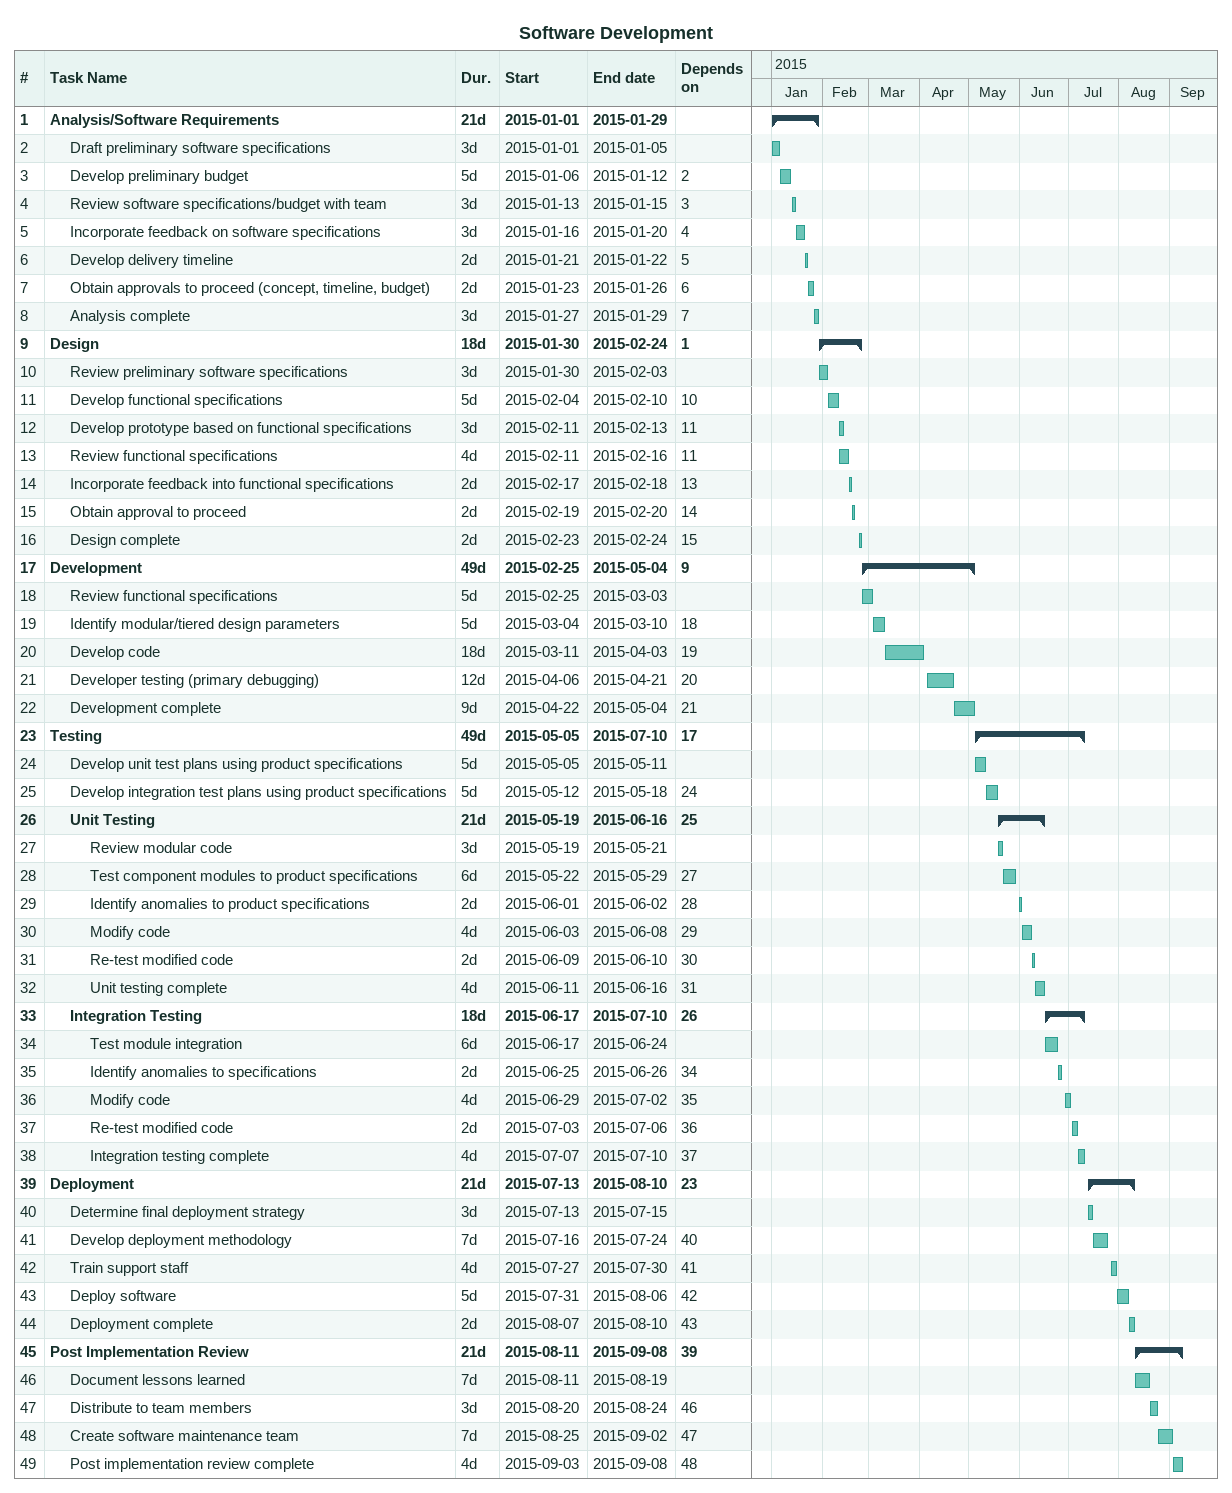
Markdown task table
Software Development

| ID | Level | Task | Duration | Start | Finish | Predecessors |
|---|---|---|---|---|---|---|
| 1 | 1 | **Analysis/Software Requirements** | 21d | 2015-01-01 | 2015-01-29 |  |
| 2 | 2 | Draft preliminary software specifications | 3d | 2015-01-01 | 2015-01-05 |  |
| 3 | 2 | Develop preliminary budget | 5d | 2015-01-06 | 2015-01-12 | 2 |
| 4 | 2 | Review software specifications/budget with team | 3d | 2015-01-13 | 2015-01-15 | 3 |
| 5 | 2 | Incorporate feedback on software specifications | 3d | 2015-01-16 | 2015-01-20 | 4 |
| 6 | 2 | Develop delivery timeline | 2d | 2015-01-21 | 2015-01-22 | 5 |
| 7 | 2 | Obtain approvals to proceed (concept, timeline, budget) | 2d | 2015-01-23 | 2015-01-26 | 6 |
| 8 | 2 | Analysis complete | 3d | 2015-01-27 | 2015-01-29 | 7 |
| 9 | 1 | **Design** | 18d | 2015-01-30 | 2015-02-24 | 1 |
| 10 | 2 | Review preliminary software specifications | 3d | 2015-01-30 | 2015-02-03 |  |
| 11 | 2 | Develop functional specifications | 5d | 2015-02-04 | 2015-02-10 | 10 |
| 12 | 2 | Develop prototype based on functional specifications | 3d | 2015-02-11 | 2015-02-13 | 11 |
| 13 | 2 | Review functional specifications | 4d | 2015-02-11 | 2015-02-16 | 11 |
| 14 | 2 | Incorporate feedback into functional specifications | 2d | 2015-02-17 | 2015-02-18 | 13 |
| 15 | 2 | Obtain approval to proceed | 2d | 2015-02-19 | 2015-02-20 | 14 |
| 16 | 2 | Design complete | 2d | 2015-02-23 | 2015-02-24 | 15 |
| 17 | 1 | **Development** | 49d | 2015-02-25 | 2015-05-04 | 9 |
| 18 | 2 | Review functional specifications | 5d | 2015-02-25 | 2015-03-03 |  |
| 19 | 2 | Identify modular/tiered design parameters | 5d | 2015-03-04 | 2015-03-10 | 18 |
| 20 | 2 | Develop code | 18d | 2015-03-11 | 2015-04-03 | 19 |
| 21 | 2 | Developer testing (primary debugging) | 12d | 2015-04-06 | 2015-04-21 | 20 |
| 22 | 2 | Development complete | 9d | 2015-04-22 | 2015-05-04 | 21 |
| 23 | 1 | **Testing** | 49d | 2015-05-05 | 2015-07-10 | 17 |
| 24 | 2 | Develop unit test plans using product specifications | 5d | 2015-05-05 | 2015-05-11 |  |
| 25 | 2 | Develop integration test plans using product specifications | 5d | 2015-05-12 | 2015-05-18 | 24 |
| 26 | 2 | **Unit Testing** | 21d | 2015-05-19 | 2015-06-16 | 25 |
| 27 | 3 | Review modular code | 3d | 2015-05-19 | 2015-05-21 |  |
| 28 | 3 | Test component modules to product specifications | 6d | 2015-05-22 | 2015-05-29 | 27 |
| 29 | 3 | Identify anomalies to product specifications | 2d | 2015-06-01 | 2015-06-02 | 28 |
| 30 | 3 | Modify code | 4d | 2015-06-03 | 2015-06-08 | 29 |
| 31 | 3 | Re-test modified code | 2d | 2015-06-09 | 2015-06-10 | 30 |
| 32 | 3 | Unit testing complete | 4d | 2015-06-11 | 2015-06-16 | 31 |
| 33 | 2 | **Integration Testing** | 18d | 2015-06-17 | 2015-07-10 | 26 |
| 34 | 3 | Test module integration | 6d | 2015-06-17 | 2015-06-24 |  |
| 35 | 3 | Identify anomalies to specifications | 2d | 2015-06-25 | 2015-06-26 | 34 |
| 36 | 3 | Modify code | 4d | 2015-06-29 | 2015-07-02 | 35 |
| 37 | 3 | Re-test modified code | 2d | 2015-07-03 | 2015-07-06 | 36 |
| 38 | 3 | Integration testing complete | 4d | 2015-07-07 | 2015-07-10 | 37 |
| 39 | 1 | **Deployment** | 21d | 2015-07-13 | 2015-08-10 | 23 |
| 40 | 2 | Determine final deployment strategy | 3d | 2015-07-13 | 2015-07-15 |  |
| 41 | 2 | Develop deployment methodology | 7d | 2015-07-16 | 2015-07-24 | 40 |
| 42 | 2 | Train support staff | 4d | 2015-07-27 | 2015-07-30 | 41 |
| 43 | 2 | Deploy software | 5d | 2015-07-31 | 2015-08-06 | 42 |
| 44 | 2 | Deployment complete | 2d | 2015-08-07 | 2015-08-10 | 43 |
| 45 | 1 | **Post Implementation Review** | 21d | 2015-08-11 | 2015-09-08 | 39 |
| 46 | 2 | Document lessons learned | 7d | 2015-08-11 | 2015-08-19 |  |
| 47 | 2 | Distribute to team members | 3d | 2015-08-20 | 2015-08-24 | 46 |
| 48 | 2 | Create software maintenance team | 7d | 2015-08-25 | 2015-09-02 | 47 |
| 49 | 2 | Post implementation review complete | 4d | 2015-09-03 | 2015-09-08 | 48 |
